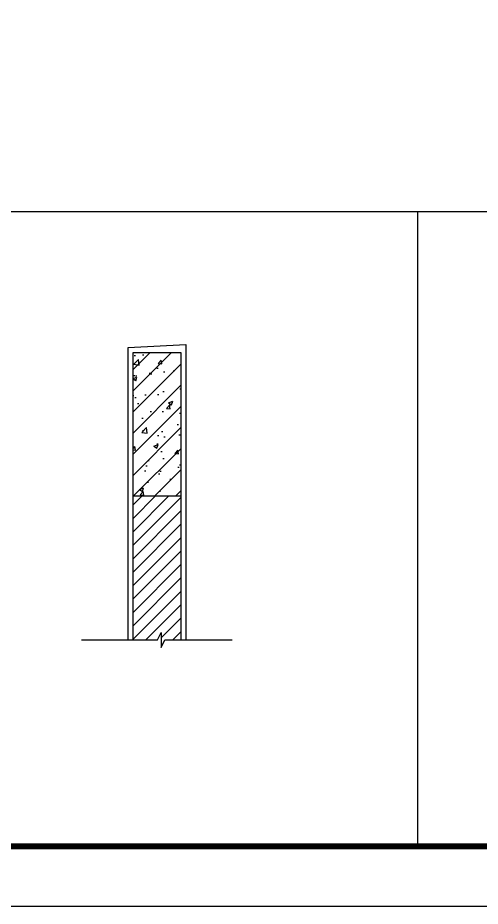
# Model space of a CAD drawing. Extents: x -1041549 to 749950, y -354245 to 17554.
# Drawn here: x 331707 to 333638, y -211190 to -207477 of the extents above; entities that cross this region are included whole.
import ezdxf

# ---------------------------------------------------------------- set-up
doc = ezdxf.new("R2010")
doc.units = 0
doc.header["$LTSCALE"] = 1000
doc.header["$MEASUREMENT"] = 0
for name, color, linetype in [('8', 8, 'Continuous'), ('PUB_TITLE', 4, 'Continuous'), ('STAIR', 2, 'Continuous'), ('WALL', 4, 'Continuous')]:
    doc.layers.add(name, color=color, linetype=linetype)

msp = doc.modelspace()

# ---------------------------------------------------------------- hatches: boundary and pattern name
h = msp.add_hatch()
h.set_pattern_fill('钢筋混凝土', color=8, scale=25)
h.set_pattern_definition([(45, (-11881.06, -3418.26), (-44.194174, 44.194174), []), (50, (-11881.06, -3418.26), (179.315046, -15.688034), [18.75, -206.25]), (355, (-11881.06, -3418.26), (-34.68783, 188.04803), [15, -165]), (100.4514, (-11866.12, -3419.57), (144.627345, 172.359886), [15.93505, -175.28553]), (46.1842, (-11881.06, -3368.26), (266.81026, -41.37975), [28.125, -309.375]), (96.6356, (-11858.82, -3371.7), (233.66568, 243.52947), [23.90257, -262.92825]), (351.1842, (-11881.06, -3368.26), (233.66549, 243.52965), [22.5, -247.5]), (21, (-11856.06, -3380.76), (149.226763, -100.65472), [18.75, -206.25]), (326, (-11856.06, -3380.76), (60.82883, 181.28751), [15, -165]), (71.4514, (-11843.62, -3389.15), (210.05566, 80.632624), [15.93505, -175.28553]), (37.5, (-11881.06, -3418.26), (3.039964, 83.223463), [0, -163, 0, -167.5, 0, -165.625]), (7.5, (-11881.06, -3418.26), (65.767384, 98.602928), [0, -95.5, 0, -159.25, 0, -63.125]), (327.5, (-11936.81, -3418.26), (133.455609, -5.638718), [0, -62.5, 0, -195, 0, -258.75]), (317.5, (-11961.81, -3418.26), (145.796542, 25.026246), [0, -81.25, 0, -129.5, 0, -183.75])])
h.paths.add_polyline_path([(332388.4, -208875.3), (332188.4, -208875.3), (332188.4, -209075.3), (332188.4, -209475.3), (332388.4, -209475.3)])
h = msp.add_hatch()
h.set_pattern_fill('ANSI31', color=8, scale=25)
h.set_pattern_definition([(45, (39673.89, -81134.233), (-28.0633004, 28.0633004), [])])
h.paths.add_polyline_path([(332306.2, -210046), (332306.2, -210108.4), (332321.8, -210077.2), (332388.4, -210077.2), (332388.4, -209475.3), (332188.4, -209475.3), (332188.4, -210077.2), (332290.6, -210077.2)])

# ---------------------------------------------------------------- linework, layer by layer
at = {"color": 8}
for p, q in [((327596.1, -208287), (342867.8, -208287)), ((333376.2, -208287), (333376.2, -210939.8))]:
    msp.add_line(p, q, dxfattribs=at)
at = {"layer": '8', "color": 8}
for p, q in [((332168.4, -209495.3), (332168.4, -209055.3)), ((332168.4, -210077.2), (332168.4, -209495.3))]:
    msp.add_line(p, q, dxfattribs=at)
msp.add_lwpolyline([(332168.4, -209055.3), (332168.4, -209055.3), (332168.4, -208855.3), (332408.4, -208841.9), (332408.4, -210077.2)], dxfattribs=at)
at = {"layer": 'PUB_TITLE'}
msp.add_lwpolyline([(326971.1, -211189.8), (347996.1, -211189.8), (347996.1, -196339.8), (326971.1, -196339.8)], close=True, dxfattribs=at)
msp.add_lwpolyline([(326971.1, -211189.8), (347996.1, -211189.8), (347996.1, -196339.8), (326971.1, -196339.8)], close=True, dxfattribs=at)
at = {"layer": 'PUB_TITLE', "const_width": 25}
msp.add_lwpolyline([(327596.1, -210939.8), (347746.1, -210939.8), (347746.1, -196589.8), (327596.1, -196589.8)], close=True, dxfattribs=at)
msp.add_lwpolyline([(327596.1, -210939.8), (347746.1, -210939.8), (347746.1, -196589.8), (327596.1, -196589.8)], close=True, dxfattribs=at)
at = {"layer": 'STAIR'}
for p, q in [((332290.6, -210077.2), (332306.2, -210046)), ((332290.6, -210077.2), (332306.2, -210046)), ((332306.2, -210046), (332306.2, -210108.4)), ((332306.2, -210046), (332306.2, -210108.4)), ((331973.2, -210077.2), (332290.6, -210077.2)), ((332306.2, -210108.4), (332321.8, -210077.2)), ((332306.2, -210108.4), (332321.8, -210077.2)), ((332321.8, -210077.2), (332602.8, -210077.2))]:
    msp.add_line(p, q, dxfattribs=at)
at = {"layer": 'WALL'}
for p, q in [((332188.4, -209075.3), (332188.4, -208875.3)), ((332188.4, -208875.3), (332388.4, -208875.3)), ((332388.4, -208875.3), (332388.4, -210077.2)), ((332188.4, -209475.3), (332188.4, -209075.3)), ((332188.4, -209075.3), (332188.4, -209075.3)), ((332188.4, -209075.3), (332188.4, -209075.3)), ((332188.4, -210077.2), (332188.4, -209475.3)), ((332188.4, -209475.3), (332388.4, -209475.3)), ((332188.4, -209475.3), (332388.4, -209475.3))]:
    msp.add_line(p, q, dxfattribs=at)

doc.saveas('drawing.dxf')
